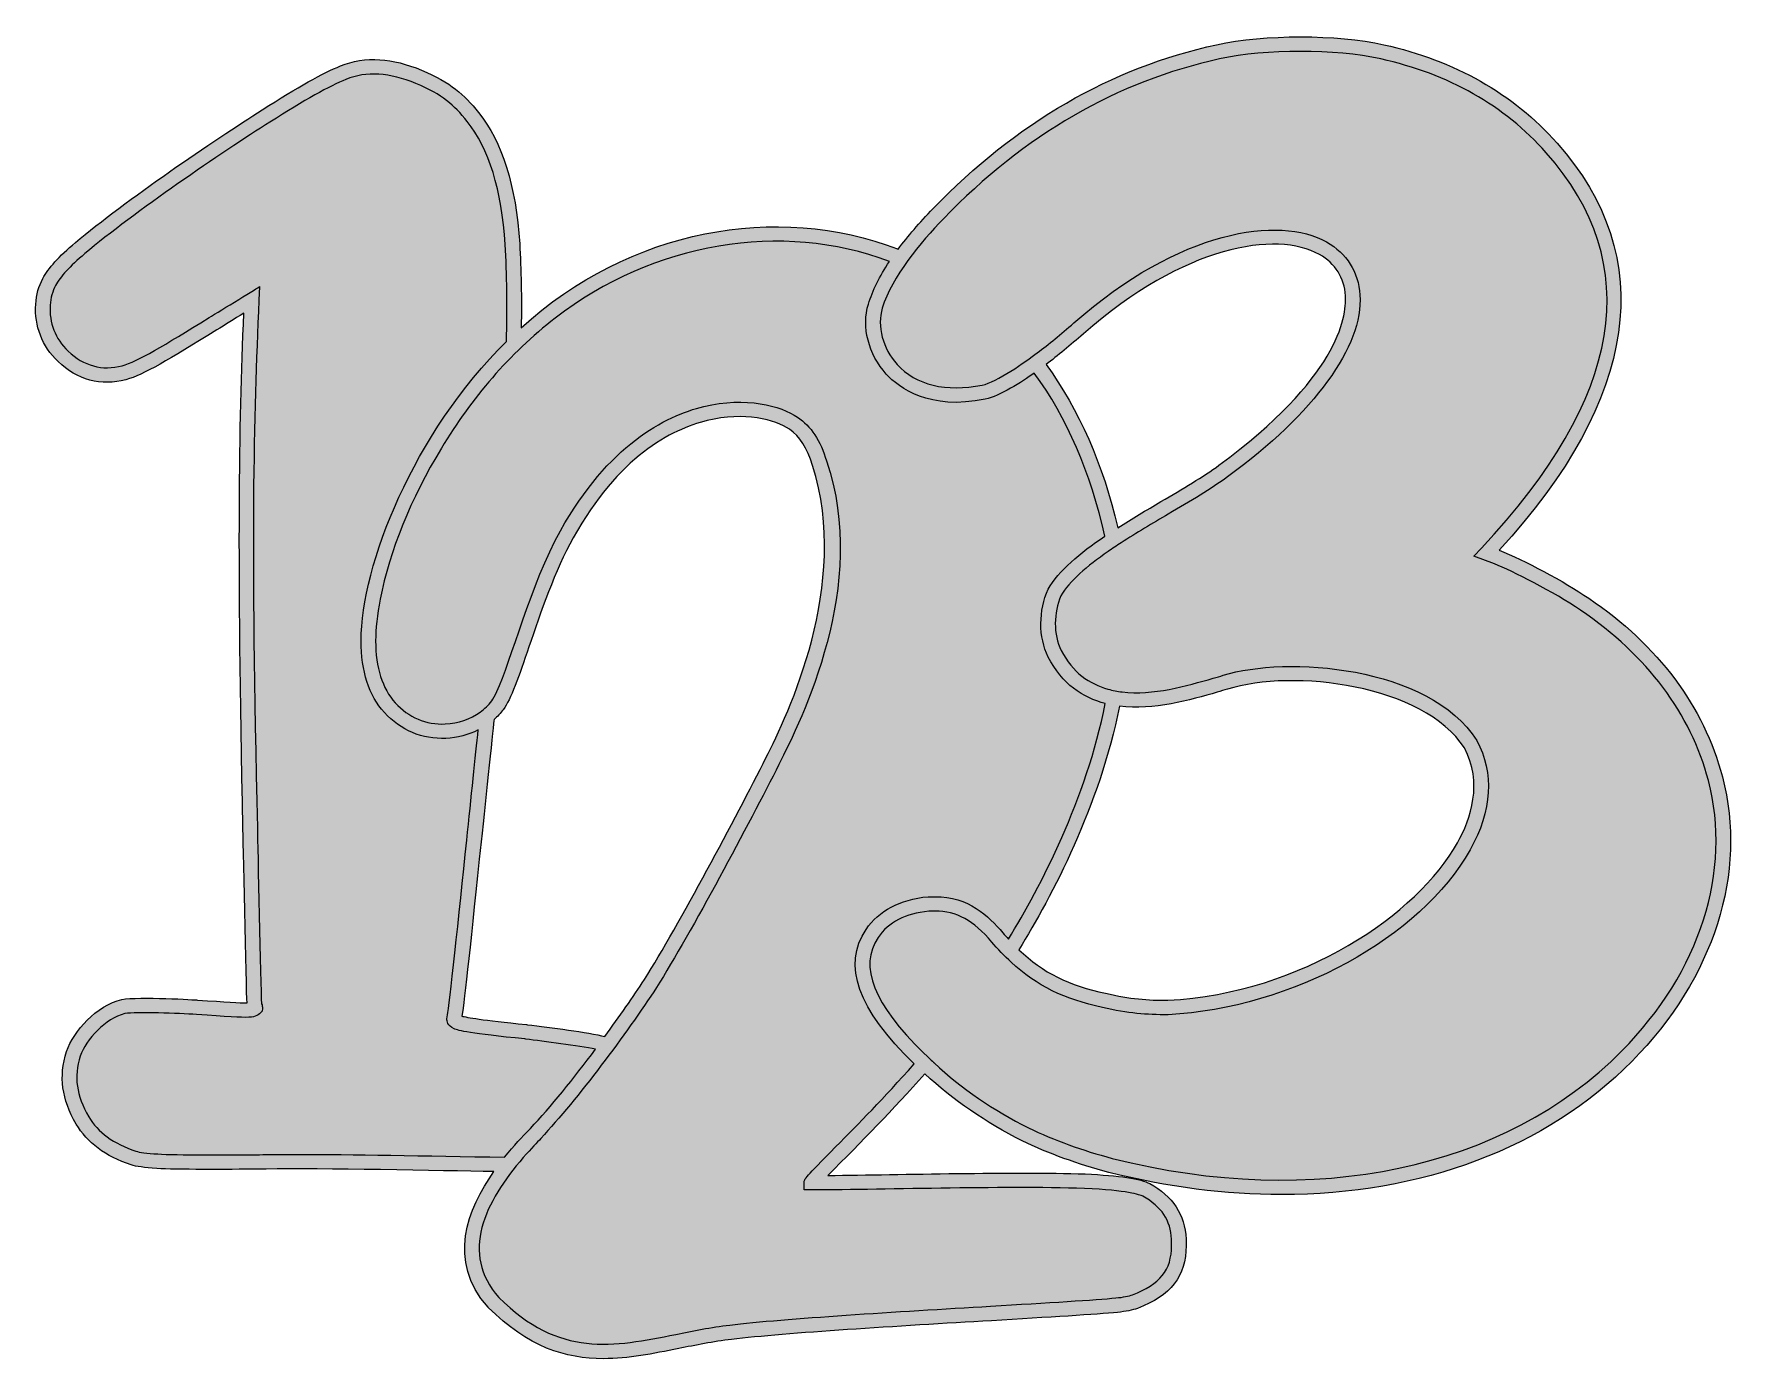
# Model space of a CAD drawing. Header units: inches. Extents: x 0.61 to 3.57, y -3.06 to -0.78.
import ezdxf

# ---------------------------------------------------------------- set-up
doc = ezdxf.new("R2010")
doc.units = ezdxf.units.IN
doc.header["$MEASUREMENT"] = 0
doc.layers.add('Design', color=7, linetype='Continuous', lineweight=0)

msp = doc.modelspace()

# ---------------------------------------------------------------- hatches: boundary and pattern name
at = {"layer": 'Design', "true_color": 0xf8e0c5, "transparency": 33554687}
h = msp.add_hatch(color=254, dxfattribs=at)
h.dxf.hatch_style = 2
edge = h.paths.add_edge_path()
edge.add_spline(control_points=[(2.4835, -1.9374), (2.5422, -1.9447), (2.6057, -1.9264), (2.6519, -1.9131), (2.6579, -1.9112), (2.6637, -1.9096), (2.6696, -1.9079), (2.7821, -1.8722), (3.0083, -1.8999), (3.0778, -2.0092), (3.1101, -2.0686), (3.0892, -2.131), (3.0658, -2.1728), (2.9975, -2.295), (2.7992, -2.4317), (2.5668, -2.4439), (2.5322, -2.4439), (2.5021, -2.4419), (2.4596, -2.4318), (2.3965, -2.4186), (2.3518, -2.3967), (2.3103, -2.3569), (2.3671, -2.2644), (2.4492, -2.1093), (2.4835, -1.9374)], knot_values=[0, 0, 0, 0, 1, 1, 1, 2, 2, 2, 3, 3, 3, 4, 4, 4, 5, 5, 5, 6, 6, 6, 7, 7, 7, 8, 8, 8, 8], degree=3, periodic=0)
edge = h.paths.add_edge_path()
edge.add_spline(control_points=[(2.3569, -1.3483), (2.3772, -1.3332), (2.3986, -1.3156), (2.4213, -1.2957), (2.5951, -1.1425), (2.754, -1.1175), (2.8281, -1.159), (2.8556, -1.1743), (2.871, -1.199), (2.8729, -1.2301), (2.8753, -1.2681), (2.8586, -1.3725), (2.655, -1.5221), (2.6282, -1.5417), (2.5926, -1.5626), (2.555, -1.5847), (2.5299, -1.5994), (2.5046, -1.6144), (2.4806, -1.6296), (2.4554, -1.5207), (2.4135, -1.4261), (2.3569, -1.3483)], knot_values=[0, 0, 0, 0, 1, 1, 1, 2, 2, 2, 3, 3, 3, 4, 4, 4, 5, 5, 5, 6, 6, 6, 7, 7, 7, 7], degree=3, periodic=0)
edge = h.paths.add_edge_path()
edge.add_spline(control_points=[(1.4057, -1.9601), (1.4117, -1.955), (1.4171, -1.9493), (1.4217, -1.9432), (1.4349, -1.9256), (1.4485, -1.8856), (1.4658, -1.835), (1.4858, -1.7763), (1.5108, -1.7031), (1.5421, -1.6472), (1.6199, -1.5075), (1.7107, -1.4601), (1.7732, -1.445), (1.8379, -1.4294), (1.89, -1.4433), (1.9149, -1.4599), (1.9328, -1.4719), (1.9454, -1.4929), (1.9547, -1.5222), (2.0202, -1.7279), (1.9117, -1.9521), (1.8743, -2.0263), (1.8231, -2.1279), (1.7243, -2.3136), (1.6649, -2.4082), (1.6454, -2.4379), (1.6219, -2.4718), (1.5968, -2.5064), (1.5678, -2.499), (1.5024, -2.4909), (1.4635, -2.486), (1.4635, -2.486), (1.4614, -2.4857), (1.4614, -2.4857), (1.3842, -2.4781), (1.359, -2.4735), (1.3503, -2.4711), (1.3549, -2.445), (1.3665, -2.3335), (1.3835, -2.171), (1.3915, -2.0936), (1.4051, -1.9656), (1.4057, -1.9601)], knot_values=[0, 0, 0, 0, 1, 1, 1, 2, 2, 2, 3, 3, 3, 4, 4, 4, 5, 5, 5, 6, 6, 6, 7, 7, 7, 8, 8, 8, 9, 9, 9, 10, 10, 10, 11, 11, 11, 12, 12, 12, 13, 13, 13, 14, 14, 14, 14], degree=3, periodic=0)
edge = h.paths.add_edge_path()
edge.add_spline(control_points=[(3.5225, -2.059), (3.49, -1.9369), (3.4125, -1.8333), (3.2922, -1.7511), (3.2499, -1.7223), (3.1797, -1.6852), (3.1379, -1.6685), (3.3781, -1.4065), (3.4125, -1.1642), (3.2375, -0.9669), (3.1618, -0.8817), (3.0614, -0.8246), (2.939, -0.7975), (2.8576, -0.7794), (2.7338, -0.7794), (2.6507, -0.7975), (2.4694, -0.8368), (2.3051, -0.9318), (2.1624, -1.0799), (2.1386, -1.1044), (2.1186, -1.1276), (2.1021, -1.1497), (2.1018, -1.1496), (2.1014, -1.1494), (2.1011, -1.1493), (1.8935, -1.0689), (1.6385, -1.1157), (1.4526, -1.285), (1.4535, -1.2336), (1.4525, -1.1853), (1.45, -1.1403), (1.4436, -1.0406), (1.4197, -0.9644), (1.379, -0.9142), (1.3533, -0.8824), (1.3321, -0.8635), (1.2808, -0.8411), (1.2554, -0.8307), (1.2314, -0.8249), (1.2092, -0.8233), (1.1849, -0.8218), (1.1619, -0.8254), (1.141, -0.834), (1.111, -0.8462), (1.0682, -0.8703), (1.0063, -0.9096), (0.9238, -0.9619), (0.77, -1.066), (0.6846, -1.1382), (0.6557, -1.1625), (0.6378, -1.1824), (0.6282, -1.2003), (0.6211, -1.2133), (0.6171, -1.2282), (0.616, -1.2446), (0.6135, -1.2824), (0.6268, -1.3165), (0.6546, -1.3433), (0.6874, -1.3753), (0.7289, -1.3862), (0.7714, -1.3746), (0.8028, -1.366), (0.8446, -1.3403), (0.9278, -1.2889), (0.9421, -1.2801), (0.9578, -1.2704), (0.9746, -1.2601), (0.966, -1.4594), (0.9633, -1.6685), (0.9729, -2.1469), (0.9729, -2.1469), (0.979, -2.4282), (0.9801, -2.4482), (0.9672, -2.4487), (0.9446, -2.4467), (0.8946, -2.4435), (0.8936, -2.4433), (0.7936, -2.4371), (0.7643, -2.4425), (0.7199, -2.4533), (0.6821, -2.4964), (0.6689, -2.5321), (0.6556, -2.5761), (0.6607, -2.6136), (0.6858, -2.6572), (0.7043, -2.689), (0.7361, -2.7128), (0.7807, -2.7276), (0.7889, -2.7304), (0.8025, -2.7322), (0.8249, -2.7337), (0.8568, -2.7358), (0.9463, -2.7353), (0.9996, -2.735), (0.9996, -2.735), (1.0131, -2.7349), (1.0131, -2.7349), (1.1072, -2.733), (1.3133, -2.7377), (1.4054, -2.739), (1.3604, -2.8031), (1.3237, -2.8926), (1.3954, -2.9728), (1.3954, -2.9728), (1.3958, -2.9732), (1.3958, -2.9732), (1.4643, -3.0418), (1.5292, -3.0615), (1.5942, -3.0615), (1.6371, -3.0615), (1.68, -3.0529), (1.7239, -3.044), (1.7532, -3.0382), (1.7835, -3.0321), (1.8149, -3.0283), (1.9087, -3.0169), (2.105, -3.0053), (2.2628, -2.996), (2.3608, -2.9901), (2.4456, -2.9851), (2.48, -2.9817), (2.4949, -2.9801), (2.5061, -2.9779), (2.5147, -2.9747), (2.5718, -2.9533), (2.5983, -2.919), (2.5983, -2.8668), (2.5983, -2.8668), (2.5983, -2.8553), (2.5983, -2.8553), (2.5964, -2.8133), (2.5751, -2.7812), (2.5356, -2.7597), (2.5201, -2.7514), (2.4838, -2.746), (2.4242, -2.7432), (2.2981, -2.7391), (2.111, -2.7444), (1.981, -2.7457), (2.0403, -2.6863), (2.0927, -2.6328), (2.1479, -2.5708), (2.1974, -2.6158), (2.2536, -2.6546), (2.3156, -2.6861), (2.3618, -2.7082), (2.4121, -2.7265), (2.4649, -2.7404), (2.5665, -2.7661), (2.6665, -2.7788), (2.7624, -2.7788), (3.0033, -2.7788), (3.2182, -2.6992), (3.3669, -2.5488), (3.5079, -2.4061), (3.5661, -2.2231), (3.5225, -2.059)], knot_values=[0, 0, 0, 0, 1, 1, 1, 2, 2, 2, 3, 3, 3, 4, 4, 4, 5, 5, 5, 6, 6, 6, 7, 7, 7, 8, 8, 8, 9, 9, 9, 10, 10, 10, 11, 11, 11, 12, 12, 12, 13, 13, 13, 14, 14, 14, 15, 15, 15, 16, 16, 16, 17, 17, 17, 18, 18, 18, 19, 19, 19, 20, 20, 20, 21, 21, 21, 22, 22, 22, 23, 23, 23, 24, 24, 24, 25, 25, 25, 26, 26, 26, 27, 27, 27, 28, 28, 28, 29, 29, 29, 30, 30, 30, 31, 31, 31, 32, 32, 32, 33, 33, 33, 34, 34, 34, 35, 35, 35, 36, 36, 36, 37, 37, 37, 38, 38, 38, 39, 39, 39, 40, 40, 40, 41, 41, 41, 42, 42, 42, 43, 43, 43, 44, 44, 44, 45, 45, 45, 46, 46, 46, 47, 47, 47, 48, 48, 48, 49, 49, 49, 50, 50, 50, 51, 51, 51, 52, 52, 52, 52], degree=3, periodic=0)
at = {"layer": 'Design', "true_color": 0x333333, "transparency": 33554687}
h = msp.add_hatch(color=250, dxfattribs=at)
h.dxf.hatch_style = 2
edge = h.paths.add_edge_path()
edge.add_spline(control_points=[(3.3492, -2.5312), (3.1476, -2.7351), (2.8194, -2.8043), (2.4711, -2.7163), (2.4199, -2.7028), (2.3712, -2.685), (2.3267, -2.6636), (2.2668, -2.6333), (2.2113, -2.5968), (2.1644, -2.5519), (2.1626, -2.5502), (2.1639, -2.5517), (2.1463, -2.5349), (2.0597, -2.4508), (2.034, -2.3856), (2.0676, -2.3357), (2.0854, -2.3094), (2.1144, -2.2946), (2.1549, -2.2904), (2.1549, -2.2904), (2.1658, -2.2904), (2.1658, -2.2904), (2.2029, -2.2904), (2.2321, -2.3062), (2.2635, -2.3436), (2.2731, -2.3548), (2.2859, -2.3684), (2.2968, -2.3783), (2.3407, -2.4192), (2.3892, -2.4425), (2.4542, -2.4562), (2.4986, -2.4667), (2.5301, -2.4689), (2.5671, -2.4689), (2.5671, -2.4689), (2.5675, -2.4689), (2.5675, -2.4689), (2.7799, -2.4578), (3.0035, -2.3357), (3.0876, -2.1849), (3.1256, -2.1171), (3.1297, -2.0522), (3.0993, -1.9965), (3.0169, -1.8667), (2.7694, -1.85), (2.6624, -1.884), (2.6569, -1.8856), (2.6511, -1.8872), (2.645, -1.889), (2.5994, -1.9022), (2.541, -1.919), (2.4882, -1.9126), (2.4799, -1.9117), (2.4717, -1.9101), (2.4636, -1.9078), (2.4318, -1.8987), (2.4025, -1.8794), (2.3832, -1.8413), (2.3692, -1.8135), (2.37, -1.7758), (2.3826, -1.7471), (2.3972, -1.7215), (2.4276, -1.6958), (2.4638, -1.6708), (2.4711, -1.6656), (2.4786, -1.6606), (2.4864, -1.6557), (2.5126, -1.6386), (2.5408, -1.6221), (2.5676, -1.6062), (2.6058, -1.5837), (2.6419, -1.5626), (2.6697, -1.5422), (2.8201, -1.4317), (2.9033, -1.3174), (2.8979, -1.2286), (2.8954, -1.1892), (2.875, -1.1567), (2.8403, -1.1372), (2.7588, -1.0915), (2.5878, -1.1157), (2.4047, -1.2769), (2.3826, -1.2964), (2.3618, -1.3135), (2.3419, -1.3283), (2.322, -1.3435), (2.2715, -1.3791), (2.2471, -1.3839), (2.1847, -1.3964), (2.1325, -1.3838), (2.1003, -1.3482), (2.0757, -1.321), (2.0654, -1.2821), (2.0747, -1.2515), (2.0915, -1.1969), (2.1405, -1.1383), (2.1803, -1.0972), (2.3197, -0.9528), (2.4797, -0.8603), (2.6561, -0.8219), (2.736, -0.8046), (2.8553, -0.8046), (2.9336, -0.8219), (3.0508, -0.8479), (3.1467, -0.9022), (3.2188, -0.9835), (3.3893, -1.1757), (3.3518, -1.405), (3.1071, -1.665), (3.1071, -1.665), (3.0943, -1.6786), (3.0943, -1.6786), (3.0943, -1.6786), (3.1296, -1.6921), (3.1296, -1.6921), (3.1606, -1.7042), (3.2319, -1.7403), (3.2781, -1.7718), (3.3933, -1.8506), (3.4675, -1.9493), (3.4983, -2.0654), (3.5396, -2.2208), (3.4838, -2.3949), (3.3492, -2.5312)], knot_values=[0, 0, 0, 0, 1, 1, 1, 2, 2, 2, 3, 3, 3, 4, 4, 4, 5, 5, 5, 6, 6, 6, 7, 7, 7, 8, 8, 8, 9, 9, 9, 10, 10, 10, 11, 11, 11, 12, 12, 12, 13, 13, 13, 14, 14, 14, 15, 15, 15, 16, 16, 16, 17, 17, 17, 18, 18, 18, 19, 19, 19, 20, 20, 20, 21, 21, 21, 22, 22, 22, 23, 23, 23, 24, 24, 24, 25, 25, 25, 26, 26, 26, 27, 27, 27, 28, 28, 28, 29, 29, 29, 30, 30, 30, 31, 31, 31, 32, 32, 32, 33, 33, 33, 34, 34, 34, 35, 35, 35, 36, 36, 36, 37, 37, 37, 38, 38, 38, 39, 39, 39, 40, 40, 40, 41, 41, 41, 41], degree=3, periodic=0)
edge = h.paths.add_edge_path()
edge.add_spline(control_points=[(2.4835, -1.9374), (2.5422, -1.9447), (2.6057, -1.9264), (2.6519, -1.9131), (2.6579, -1.9112), (2.6637, -1.9096), (2.6696, -1.9079), (2.7821, -1.8722), (3.0083, -1.8999), (3.0778, -2.0092), (3.1101, -2.0686), (3.0892, -2.131), (3.0658, -2.1728), (2.9975, -2.295), (2.7992, -2.4317), (2.5668, -2.4439), (2.5322, -2.4439), (2.5021, -2.4419), (2.4596, -2.4318), (2.3965, -2.4186), (2.3518, -2.3967), (2.3103, -2.3569), (2.3671, -2.2644), (2.4492, -2.1093), (2.4835, -1.9374)], knot_values=[0, 0, 0, 0, 1, 1, 1, 2, 2, 2, 3, 3, 3, 4, 4, 4, 5, 5, 5, 6, 6, 6, 7, 7, 7, 8, 8, 8, 8], degree=3, periodic=0)
edge = h.paths.add_edge_path()
edge.add_spline(control_points=[(2.3569, -1.3483), (2.3772, -1.3332), (2.3986, -1.3156), (2.4213, -1.2957), (2.5951, -1.1425), (2.754, -1.1175), (2.8281, -1.159), (2.8556, -1.1743), (2.871, -1.199), (2.8729, -1.2301), (2.8753, -1.2681), (2.8586, -1.3725), (2.655, -1.5221), (2.6282, -1.5417), (2.5926, -1.5626), (2.555, -1.5847), (2.5299, -1.5994), (2.5046, -1.6144), (2.4806, -1.6296), (2.4554, -1.5207), (2.4135, -1.4261), (2.3569, -1.3483)], knot_values=[0, 0, 0, 0, 1, 1, 1, 2, 2, 2, 3, 3, 3, 4, 4, 4, 5, 5, 5, 6, 6, 6, 7, 7, 7, 7], degree=3, periodic=0)
edge = h.paths.add_edge_path()
edge.add_spline(control_points=[(1.9944, -2.6965), (1.9412, -2.7504), (1.9403, -2.7511), (1.9403, -2.7583), (1.9403, -2.7583), (1.9403, -2.7708), (1.9403, -2.7708), (2.068, -2.7708), (2.2794, -2.7636), (2.4232, -2.7681), (2.4976, -2.7717), (2.5182, -2.7789), (2.5236, -2.7817), (2.556, -2.7993), (2.5718, -2.8231), (2.5733, -2.8558), (2.5733, -2.8558), (2.5733, -2.8668), (2.5733, -2.8668), (2.5733, -2.9083), (2.5532, -2.9336), (2.506, -2.9512), (2.4996, -2.9537), (2.49, -2.9556), (2.4775, -2.9568), (2.4436, -2.9601), (2.359, -2.9651), (2.2612, -2.971), (2.1032, -2.9804), (1.9065, -2.9921), (1.8118, -3.0035), (1.7796, -3.0074), (1.7487, -3.0135), (1.719, -3.0196), (1.6111, -3.0412), (1.5179, -3.06), (1.4139, -2.9558), (1.3467, -2.8804), (1.3898, -2.791), (1.4561, -2.7149), (1.4707, -2.6984), (1.4796, -2.6893), (1.4865, -2.6818), (1.5503, -2.6132), (1.6337, -2.5016), (1.6858, -2.4217), (1.7458, -2.3262), (1.8451, -2.1396), (1.8967, -2.0375), (1.9351, -1.961), (2.0524, -1.7281), (1.9785, -1.5147), (1.9685, -1.4799), (1.9518, -1.4544), (1.9287, -1.4392), (1.8996, -1.4197), (1.8399, -1.4032), (1.7674, -1.4207), (1.7, -1.4371), (1.6024, -1.4875), (1.5201, -1.635), (1.4691, -1.7268), (1.4351, -1.8596), (1.4106, -1.9121), (1.4075, -1.919), (1.4044, -1.9244), (1.4017, -1.9282), (1.3963, -1.9354), (1.3896, -1.9418), (1.3819, -1.9474), (1.3653, -1.9593), (1.3439, -1.9667), (1.3218, -1.9678), (1.2887, -1.9692), (1.2581, -1.9564), (1.2356, -1.9314), (1.2131, -1.9065), (1.2017, -1.8706), (1.2017, -1.8244), (1.2017, -1.8036), (1.2043, -1.7801), (1.2096, -1.7528), (1.2261, -1.6687), (1.2617, -1.5811), (1.3151, -1.4924), (1.367, -1.4066), (1.4318, -1.3297), (1.5112, -1.2685), (1.6807, -1.1379), (1.9008, -1.1008), (2.0872, -1.1708), (2.07, -1.1968), (2.0581, -1.221), (2.0508, -1.2442), (2.0387, -1.2835), (2.051, -1.331), (2.0817, -1.365), (2.104, -1.3894), (2.1557, -1.4278), (2.2521, -1.4083), (2.2774, -1.4034), (2.3155, -1.378), (2.3367, -1.3631), (2.3928, -1.4403), (2.434, -1.535), (2.4582, -1.6443), (2.4151, -1.6732), (2.3789, -1.7035), (2.3604, -1.7358), (2.3443, -1.7719), (2.3435, -1.8181), (2.3608, -1.8525), (2.3845, -1.8995), (2.4207, -1.9225), (2.459, -1.9326), (2.4261, -2.0978), (2.3479, -2.2475), (2.2922, -2.3386), (2.289, -2.335), (2.2858, -2.3314), (2.2825, -2.3275), (2.2582, -2.2986), (2.2231, -2.2654), (2.1658, -2.2654), (2.1658, -2.2654), (2.1536, -2.2654), (2.1536, -2.2654), (2.1047, -2.2704), (2.0689, -2.2893), (2.0469, -2.3217), (2.0053, -2.3833), (2.0324, -2.4593), (2.1297, -2.5536), (2.0758, -2.6143), (2.0351, -2.6554), (1.9944, -2.6965)], knot_values=[0, 0, 0, 0, 1, 1, 1, 2, 2, 2, 3, 3, 3, 4, 4, 4, 5, 5, 5, 6, 6, 6, 7, 7, 7, 8, 8, 8, 9, 9, 9, 10, 10, 10, 11, 11, 11, 12, 12, 12, 13, 13, 13, 14, 14, 14, 15, 15, 15, 16, 16, 16, 17, 17, 17, 18, 18, 18, 19, 19, 19, 20, 20, 20, 21, 21, 21, 22, 22, 22, 23, 23, 23, 24, 24, 24, 25, 25, 25, 26, 26, 26, 27, 27, 27, 28, 28, 28, 29, 29, 29, 30, 30, 30, 31, 31, 31, 32, 32, 32, 33, 33, 33, 34, 34, 34, 35, 35, 35, 36, 36, 36, 37, 37, 37, 38, 38, 38, 39, 39, 39, 40, 40, 40, 41, 41, 41, 42, 42, 42, 43, 43, 43, 44, 44, 44, 45, 45, 45, 45], degree=3, periodic=0)
edge = h.paths.add_edge_path()
edge.add_spline(control_points=[(1.4057, -1.9601), (1.4117, -1.955), (1.4171, -1.9493), (1.4217, -1.9432), (1.4349, -1.9256), (1.4485, -1.8856), (1.4658, -1.835), (1.4858, -1.7763), (1.5108, -1.7031), (1.5421, -1.6472), (1.6199, -1.5075), (1.7107, -1.4601), (1.7732, -1.445), (1.8379, -1.4294), (1.89, -1.4433), (1.9149, -1.4599), (1.9328, -1.4719), (1.9454, -1.4929), (1.9547, -1.5222), (2.0202, -1.7279), (1.9117, -1.9521), (1.8743, -2.0263), (1.8231, -2.1279), (1.7243, -2.3136), (1.6649, -2.4082), (1.6454, -2.4379), (1.6219, -2.4718), (1.5968, -2.5064), (1.5678, -2.499), (1.5024, -2.4909), (1.4635, -2.486), (1.4635, -2.486), (1.4614, -2.4857), (1.4614, -2.4857), (1.3842, -2.4781), (1.359, -2.4735), (1.3503, -2.4711), (1.3549, -2.445), (1.3665, -2.3335), (1.3835, -2.171), (1.3915, -2.0936), (1.4051, -1.9656), (1.4057, -1.9601)], knot_values=[0, 0, 0, 0, 1, 1, 1, 2, 2, 2, 3, 3, 3, 4, 4, 4, 5, 5, 5, 6, 6, 6, 7, 7, 7, 8, 8, 8, 9, 9, 9, 10, 10, 10, 11, 11, 11, 12, 12, 12, 13, 13, 13, 14, 14, 14, 14], degree=3, periodic=0)
edge = h.paths.add_edge_path()
edge.add_spline(control_points=[(1.0676, -2.7094), (1.0468, -2.7094), (0.9994, -2.71), (0.9994, -2.71), (0.9499, -2.7103), (0.8575, -2.7108), (0.8264, -2.7087), (0.8071, -2.7075), (0.7944, -2.706), (0.7887, -2.704), (0.75, -2.691), (0.7228, -2.6711), (0.7075, -2.6447), (0.6858, -2.6071), (0.6815, -2.5765), (0.6925, -2.54), (0.7032, -2.5114), (0.736, -2.4751), (0.7696, -2.4669), (0.7892, -2.4633), (0.8626, -2.4665), (0.8931, -2.4685), (0.997, -2.4754), (0.9913, -2.4761), (1.0064, -2.4629), (1.0064, -2.4629), (1.0067, -2.4578), (1.0067, -2.4578), (1.0068, -2.4551), (1.0064, -2.4525), (1.0051, -2.45), (1.003, -2.4181), (0.9986, -2.1761), (0.9979, -2.1465), (0.9861, -1.6499), (0.9912, -1.444), (1.0007, -1.2378), (1.0007, -1.2378), (1.0018, -1.2143), (1.0018, -1.2143), (1.0018, -1.2143), (0.9346, -1.2554), (0.9147, -1.2676), (0.836, -1.3161), (0.7928, -1.3428), (0.7647, -1.3506), (0.7311, -1.3597), (0.6981, -1.3508), (0.6719, -1.3254), (0.6493, -1.3035), (0.6389, -1.2769), (0.641, -1.2462), (0.6418, -1.2335), (0.6449, -1.2221), (0.6503, -1.2121), (0.6583, -1.1969), (0.6743, -1.1796), (0.7007, -1.1574), (0.7851, -1.086), (0.9376, -0.9826), (1.0196, -0.9307), (1.0794, -0.8928), (1.1224, -0.8686), (1.1506, -0.8571), (1.1679, -0.85), (1.1871, -0.8469), (1.2075, -0.8483), (1.2271, -0.8496), (1.2486, -0.8549), (1.2711, -0.864), (1.3179, -0.8844), (1.3356, -0.9001), (1.3596, -0.9299), (1.3969, -0.9761), (1.419, -1.0475), (1.4251, -1.1418), (1.4281, -1.1932), (1.4287, -1.2492), (1.4271, -1.309), (1.267, -1.4664), (1.1767, -1.695), (1.1767, -1.8244), (1.1767, -1.8769), (1.1901, -1.9186), (1.2169, -1.9482), (1.2446, -1.9787), (1.2822, -1.9946), (1.3229, -1.9926), (1.3425, -1.9917), (1.3617, -1.9867), (1.3786, -1.9781), (1.3737, -2.0224), (1.3664, -2.0936), (1.3586, -2.1683), (1.3453, -2.2967), (1.3286, -2.4562), (1.3253, -2.4692), (1.3253, -2.4692), (1.3246, -2.4757), (1.3246, -2.4757), (1.3243, -2.4799), (1.3256, -2.4879), (1.3369, -2.4931), (1.3442, -2.4962), (1.3644, -2.5011), (1.4589, -2.5106), (1.4589, -2.5106), (1.4607, -2.5108), (1.4607, -2.5108), (1.491, -2.5146), (1.5513, -2.5223), (1.5806, -2.5283), (1.5431, -2.5785), (1.5032, -2.6279), (1.4685, -2.6646), (1.4685, -2.6646), (1.4657, -2.6675), (1.4657, -2.6675), (1.4553, -2.6783), (1.44, -2.6944), (1.424, -2.7143), (1.286, -2.712), (1.1585, -2.7094), (1.0676, -2.7094)], knot_values=[0, 0, 0, 0, 1, 1, 1, 2, 2, 2, 3, 3, 3, 4, 4, 4, 5, 5, 5, 6, 6, 6, 7, 7, 7, 8, 8, 8, 9, 9, 9, 10, 10, 10, 11, 11, 11, 12, 12, 12, 13, 13, 13, 14, 14, 14, 15, 15, 15, 16, 16, 16, 17, 17, 17, 18, 18, 18, 19, 19, 19, 20, 20, 20, 21, 21, 21, 22, 22, 22, 23, 23, 23, 24, 24, 24, 25, 25, 25, 26, 26, 26, 27, 27, 27, 28, 28, 28, 29, 29, 29, 30, 30, 30, 31, 31, 31, 32, 32, 32, 33, 33, 33, 34, 34, 34, 35, 35, 35, 36, 36, 36, 37, 37, 37, 38, 38, 38, 39, 39, 39, 40, 40, 40, 41, 41, 41, 41], degree=3, periodic=0)
edge = h.paths.add_edge_path()
edge.add_spline(control_points=[(3.5225, -2.059), (3.49, -1.9369), (3.4125, -1.8333), (3.2922, -1.7511), (3.2499, -1.7223), (3.1797, -1.6852), (3.1379, -1.6685), (3.3781, -1.4065), (3.4125, -1.1642), (3.2375, -0.9669), (3.1618, -0.8817), (3.0614, -0.8246), (2.939, -0.7975), (2.8576, -0.7794), (2.7338, -0.7794), (2.6507, -0.7975), (2.4694, -0.8368), (2.3051, -0.9318), (2.1624, -1.0799), (2.1386, -1.1044), (2.1186, -1.1276), (2.1021, -1.1497), (2.1018, -1.1496), (2.1014, -1.1494), (2.1011, -1.1493), (1.8935, -1.0689), (1.6385, -1.1157), (1.4526, -1.285), (1.4535, -1.2336), (1.4525, -1.1853), (1.45, -1.1403), (1.4436, -1.0406), (1.4197, -0.9644), (1.379, -0.9142), (1.3533, -0.8824), (1.3321, -0.8635), (1.2808, -0.8411), (1.2554, -0.8307), (1.2314, -0.8249), (1.2092, -0.8233), (1.1849, -0.8218), (1.1619, -0.8254), (1.141, -0.834), (1.111, -0.8462), (1.0682, -0.8703), (1.0063, -0.9096), (0.9238, -0.9619), (0.77, -1.066), (0.6846, -1.1382), (0.6557, -1.1625), (0.6378, -1.1824), (0.6282, -1.2003), (0.6211, -1.2133), (0.6171, -1.2282), (0.616, -1.2446), (0.6135, -1.2824), (0.6268, -1.3165), (0.6546, -1.3433), (0.6874, -1.3753), (0.7289, -1.3862), (0.7714, -1.3746), (0.8028, -1.366), (0.8446, -1.3403), (0.9278, -1.2889), (0.9421, -1.2801), (0.9578, -1.2704), (0.9746, -1.2601), (0.966, -1.4594), (0.9633, -1.6685), (0.9729, -2.1469), (0.9729, -2.1469), (0.979, -2.4282), (0.9801, -2.4482), (0.9672, -2.4487), (0.9446, -2.4467), (0.8946, -2.4435), (0.8936, -2.4433), (0.7936, -2.4371), (0.7643, -2.4425), (0.7199, -2.4533), (0.6821, -2.4964), (0.6689, -2.5321), (0.6556, -2.5761), (0.6607, -2.6136), (0.6858, -2.6572), (0.7043, -2.689), (0.7361, -2.7128), (0.7807, -2.7276), (0.7889, -2.7304), (0.8025, -2.7322), (0.8249, -2.7337), (0.8568, -2.7358), (0.9463, -2.7353), (0.9996, -2.735), (0.9996, -2.735), (1.0131, -2.7349), (1.0131, -2.7349), (1.1072, -2.733), (1.3133, -2.7377), (1.4054, -2.739), (1.3604, -2.8031), (1.3237, -2.8926), (1.3954, -2.9728), (1.3954, -2.9728), (1.3958, -2.9732), (1.3958, -2.9732), (1.4643, -3.0418), (1.5292, -3.0615), (1.5942, -3.0615), (1.6371, -3.0615), (1.68, -3.0529), (1.7239, -3.044), (1.7532, -3.0382), (1.7835, -3.0321), (1.8149, -3.0283), (1.9087, -3.0169), (2.105, -3.0053), (2.2628, -2.996), (2.3608, -2.9901), (2.4456, -2.9851), (2.48, -2.9817), (2.4949, -2.9801), (2.5061, -2.9779), (2.5147, -2.9747), (2.5718, -2.9533), (2.5983, -2.919), (2.5983, -2.8668), (2.5983, -2.8668), (2.5983, -2.8553), (2.5983, -2.8553), (2.5964, -2.8133), (2.5751, -2.7812), (2.5356, -2.7597), (2.5201, -2.7514), (2.4838, -2.746), (2.4242, -2.7432), (2.2981, -2.7391), (2.111, -2.7444), (1.981, -2.7457), (2.0403, -2.6863), (2.0927, -2.6328), (2.1479, -2.5708), (2.1974, -2.6158), (2.2536, -2.6546), (2.3156, -2.6861), (2.3618, -2.7082), (2.4121, -2.7265), (2.4649, -2.7404), (2.5665, -2.7661), (2.6665, -2.7788), (2.7624, -2.7788), (3.0033, -2.7788), (3.2182, -2.6992), (3.3669, -2.5488), (3.5079, -2.4061), (3.5661, -2.2231), (3.5225, -2.059)], knot_values=[0, 0, 0, 0, 1, 1, 1, 2, 2, 2, 3, 3, 3, 4, 4, 4, 5, 5, 5, 6, 6, 6, 7, 7, 7, 8, 8, 8, 9, 9, 9, 10, 10, 10, 11, 11, 11, 12, 12, 12, 13, 13, 13, 14, 14, 14, 15, 15, 15, 16, 16, 16, 17, 17, 17, 18, 18, 18, 19, 19, 19, 20, 20, 20, 21, 21, 21, 22, 22, 22, 23, 23, 23, 24, 24, 24, 25, 25, 25, 26, 26, 26, 27, 27, 27, 28, 28, 28, 29, 29, 29, 30, 30, 30, 31, 31, 31, 32, 32, 32, 33, 33, 33, 34, 34, 34, 35, 35, 35, 36, 36, 36, 37, 37, 37, 38, 38, 38, 39, 39, 39, 40, 40, 40, 41, 41, 41, 42, 42, 42, 43, 43, 43, 44, 44, 44, 45, 45, 45, 46, 46, 46, 47, 47, 47, 48, 48, 48, 49, 49, 49, 50, 50, 50, 51, 51, 51, 52, 52, 52, 52], degree=3, periodic=0)

# ---------------------------------------------------------------- linework, layer by layer
at = {"layer": 'Design'}
for points, knots in [([(3.5225, -2.059), (3.49, -1.9369), (3.4125, -1.8333), (3.2922, -1.7511), (3.2499, -1.7223), (3.1797, -1.6852), (3.1379, -1.6685), (3.3781, -1.4065), (3.4125, -1.1642), (3.2375, -0.9669), (3.1618, -0.8817), (3.0614, -0.8246), (2.939, -0.7975), (2.8576, -0.7794), (2.7338, -0.7794), (2.6507, -0.7975), (2.4694, -0.8368), (2.3051, -0.9318), (2.1624, -1.0799), (2.1386, -1.1044), (2.1186, -1.1276), (2.1021, -1.1497), (2.1018, -1.1496), (2.1014, -1.1494), (2.1011, -1.1493), (1.8935, -1.0689), (1.6385, -1.1157), (1.4526, -1.285), (1.4535, -1.2336), (1.4525, -1.1853), (1.45, -1.1403), (1.4436, -1.0406), (1.4197, -0.9644), (1.379, -0.9142), (1.3533, -0.8824), (1.3321, -0.8635), (1.2808, -0.8411), (1.2554, -0.8307), (1.2314, -0.8249), (1.2092, -0.8233), (1.1849, -0.8218), (1.1619, -0.8254), (1.141, -0.834), (1.111, -0.8462), (1.0682, -0.8703), (1.0063, -0.9096), (0.9238, -0.9619), (0.77, -1.066), (0.6846, -1.1382), (0.6557, -1.1625), (0.6378, -1.1824), (0.6282, -1.2003), (0.6211, -1.2133), (0.6171, -1.2282), (0.616, -1.2446), (0.6135, -1.2824), (0.6268, -1.3165), (0.6546, -1.3433), (0.6874, -1.3753), (0.7289, -1.3862), (0.7714, -1.3746), (0.8028, -1.366), (0.8446, -1.3403), (0.9278, -1.2889), (0.9421, -1.2801), (0.9578, -1.2704), (0.9746, -1.2601), (0.966, -1.4594), (0.9633, -1.6685), (0.9729, -2.1469), (0.9729, -2.1469), (0.979, -2.4282), (0.9801, -2.4482), (0.9672, -2.4487), (0.9446, -2.4467), (0.8946, -2.4435), (0.8936, -2.4433), (0.7936, -2.4371), (0.7643, -2.4425), (0.7199, -2.4533), (0.6821, -2.4964), (0.6689, -2.5321), (0.6556, -2.5761), (0.6607, -2.6136), (0.6858, -2.6572), (0.7043, -2.689), (0.7361, -2.7128), (0.7807, -2.7276), (0.7889, -2.7304), (0.8025, -2.7322), (0.8249, -2.7337), (0.8568, -2.7358), (0.9463, -2.7353), (0.9996, -2.735), (0.9996, -2.735), (1.0131, -2.7349), (1.0131, -2.7349), (1.1072, -2.733), (1.3133, -2.7377), (1.4054, -2.739), (1.3604, -2.8031), (1.3237, -2.8926), (1.3954, -2.9728), (1.3954, -2.9728), (1.3958, -2.9732), (1.3958, -2.9732), (1.4643, -3.0418), (1.5292, -3.0615), (1.5942, -3.0615), (1.6371, -3.0615), (1.68, -3.0529), (1.7239, -3.044), (1.7532, -3.0382), (1.7835, -3.0321), (1.8149, -3.0283), (1.9087, -3.0169), (2.105, -3.0053), (2.2628, -2.996), (2.3608, -2.9901), (2.4456, -2.9851), (2.48, -2.9817), (2.4949, -2.9801), (2.5061, -2.9779), (2.5147, -2.9747), (2.5718, -2.9533), (2.5983, -2.919), (2.5983, -2.8668), (2.5983, -2.8668), (2.5983, -2.8553), (2.5983, -2.8553), (2.5964, -2.8133), (2.5751, -2.7812), (2.5356, -2.7597), (2.5201, -2.7514), (2.4838, -2.746), (2.4242, -2.7432), (2.2981, -2.7391), (2.111, -2.7444), (1.981, -2.7457), (2.0403, -2.6863), (2.0927, -2.6328), (2.1479, -2.5708), (2.1974, -2.6158), (2.2536, -2.6546), (2.3156, -2.6861), (2.3618, -2.7082), (2.4121, -2.7265), (2.4649, -2.7404), (2.5665, -2.7661), (2.6665, -2.7788), (2.7624, -2.7788), (3.0033, -2.7788), (3.2182, -2.6992), (3.3669, -2.5488), (3.5079, -2.4061), (3.5661, -2.2231), (3.5225, -2.059)], [0, 0, 0, 0, 1, 1, 1, 2, 2, 2, 3, 3, 3, 4, 4, 4, 5, 5, 5, 6, 6, 6, 7, 7, 7, 8, 8, 8, 9, 9, 9, 10, 10, 10, 11, 11, 11, 12, 12, 12, 13, 13, 13, 14, 14, 14, 15, 15, 15, 16, 16, 16, 17, 17, 17, 18, 18, 18, 19, 19, 19, 20, 20, 20, 21, 21, 21, 22, 22, 22, 23, 23, 23, 24, 24, 24, 25, 25, 25, 26, 26, 26, 27, 27, 27, 28, 28, 28, 29, 29, 29, 30, 30, 30, 31, 31, 31, 32, 32, 32, 33, 33, 33, 34, 34, 34, 35, 35, 35, 36, 36, 36, 37, 37, 37, 38, 38, 38, 39, 39, 39, 40, 40, 40, 41, 41, 41, 42, 42, 42, 43, 43, 43, 44, 44, 44, 45, 45, 45, 46, 46, 46, 47, 47, 47, 48, 48, 48, 49, 49, 49, 50, 50, 50, 51, 51, 51, 52, 52, 52, 52]), ([(3.5225, -2.059), (3.49, -1.9369), (3.4125, -1.8333), (3.2922, -1.7511), (3.2499, -1.7223), (3.1797, -1.6852), (3.1379, -1.6685), (3.3781, -1.4065), (3.4125, -1.1642), (3.2375, -0.9669), (3.1618, -0.8817), (3.0614, -0.8246), (2.939, -0.7975), (2.8576, -0.7794), (2.7338, -0.7794), (2.6507, -0.7975), (2.4694, -0.8368), (2.3051, -0.9318), (2.1624, -1.0799), (2.1386, -1.1044), (2.1186, -1.1276), (2.1021, -1.1497), (2.1018, -1.1496), (2.1014, -1.1494), (2.1011, -1.1493), (1.8935, -1.0689), (1.6385, -1.1157), (1.4526, -1.285), (1.4535, -1.2336), (1.4525, -1.1853), (1.45, -1.1403), (1.4436, -1.0406), (1.4197, -0.9644), (1.379, -0.9142), (1.3533, -0.8824), (1.3321, -0.8635), (1.2808, -0.8411), (1.2554, -0.8307), (1.2314, -0.8249), (1.2092, -0.8233), (1.1849, -0.8218), (1.1619, -0.8254), (1.141, -0.834), (1.111, -0.8462), (1.0682, -0.8703), (1.0063, -0.9096), (0.9238, -0.9619), (0.77, -1.066), (0.6846, -1.1382), (0.6557, -1.1625), (0.6378, -1.1824), (0.6282, -1.2003), (0.6211, -1.2133), (0.6171, -1.2282), (0.616, -1.2446), (0.6135, -1.2824), (0.6268, -1.3165), (0.6546, -1.3433), (0.6874, -1.3753), (0.7289, -1.3862), (0.7714, -1.3746), (0.8028, -1.366), (0.8446, -1.3403), (0.9278, -1.2889), (0.9421, -1.2801), (0.9578, -1.2704), (0.9746, -1.2601), (0.966, -1.4594), (0.9633, -1.6685), (0.9729, -2.1469), (0.9729, -2.1469), (0.979, -2.4282), (0.9801, -2.4482), (0.9672, -2.4487), (0.9446, -2.4467), (0.8946, -2.4435), (0.8936, -2.4433), (0.7936, -2.4371), (0.7643, -2.4425), (0.7199, -2.4533), (0.6821, -2.4964), (0.6689, -2.5321), (0.6556, -2.5761), (0.6607, -2.6136), (0.6858, -2.6572), (0.7043, -2.689), (0.7361, -2.7128), (0.7807, -2.7276), (0.7889, -2.7304), (0.8025, -2.7322), (0.8249, -2.7337), (0.8568, -2.7358), (0.9463, -2.7353), (0.9996, -2.735), (0.9996, -2.735), (1.0131, -2.7349), (1.0131, -2.7349), (1.1072, -2.733), (1.3133, -2.7377), (1.4054, -2.739), (1.3604, -2.8031), (1.3237, -2.8926), (1.3954, -2.9728), (1.3954, -2.9728), (1.3958, -2.9732), (1.3958, -2.9732), (1.4643, -3.0418), (1.5292, -3.0615), (1.5942, -3.0615), (1.6371, -3.0615), (1.68, -3.0529), (1.7239, -3.044), (1.7532, -3.0382), (1.7835, -3.0321), (1.8149, -3.0283), (1.9087, -3.0169), (2.105, -3.0053), (2.2628, -2.996), (2.3608, -2.9901), (2.4456, -2.9851), (2.48, -2.9817), (2.4949, -2.9801), (2.5061, -2.9779), (2.5147, -2.9747), (2.5718, -2.9533), (2.5983, -2.919), (2.5983, -2.8668), (2.5983, -2.8668), (2.5983, -2.8553), (2.5983, -2.8553), (2.5964, -2.8133), (2.5751, -2.7812), (2.5356, -2.7597), (2.5201, -2.7514), (2.4838, -2.746), (2.4242, -2.7432), (2.2981, -2.7391), (2.111, -2.7444), (1.981, -2.7457), (2.0403, -2.6863), (2.0927, -2.6328), (2.1479, -2.5708), (2.1974, -2.6158), (2.2536, -2.6546), (2.3156, -2.6861), (2.3618, -2.7082), (2.4121, -2.7265), (2.4649, -2.7404), (2.5665, -2.7661), (2.6665, -2.7788), (2.7624, -2.7788), (3.0033, -2.7788), (3.2182, -2.6992), (3.3669, -2.5488), (3.5079, -2.4061), (3.5661, -2.2231), (3.5225, -2.059)], [0, 0, 0, 0, 1, 1, 1, 2, 2, 2, 3, 3, 3, 4, 4, 4, 5, 5, 5, 6, 6, 6, 7, 7, 7, 8, 8, 8, 9, 9, 9, 10, 10, 10, 11, 11, 11, 12, 12, 12, 13, 13, 13, 14, 14, 14, 15, 15, 15, 16, 16, 16, 17, 17, 17, 18, 18, 18, 19, 19, 19, 20, 20, 20, 21, 21, 21, 22, 22, 22, 23, 23, 23, 24, 24, 24, 25, 25, 25, 26, 26, 26, 27, 27, 27, 28, 28, 28, 29, 29, 29, 30, 30, 30, 31, 31, 31, 32, 32, 32, 33, 33, 33, 34, 34, 34, 35, 35, 35, 36, 36, 36, 37, 37, 37, 38, 38, 38, 39, 39, 39, 40, 40, 40, 41, 41, 41, 42, 42, 42, 43, 43, 43, 44, 44, 44, 45, 45, 45, 46, 46, 46, 47, 47, 47, 48, 48, 48, 49, 49, 49, 50, 50, 50, 51, 51, 51, 52, 52, 52, 52]), ([(3.3492, -2.5312), (3.1476, -2.7351), (2.8194, -2.8043), (2.4711, -2.7163), (2.4199, -2.7028), (2.3712, -2.685), (2.3267, -2.6636), (2.2668, -2.6333), (2.2113, -2.5968), (2.1644, -2.5519), (2.1626, -2.5502), (2.1639, -2.5517), (2.1463, -2.5349), (2.0597, -2.4508), (2.034, -2.3856), (2.0676, -2.3357), (2.0854, -2.3094), (2.1144, -2.2946), (2.1549, -2.2904), (2.1549, -2.2904), (2.1658, -2.2904), (2.1658, -2.2904), (2.2029, -2.2904), (2.2321, -2.3062), (2.2635, -2.3436), (2.2731, -2.3548), (2.2859, -2.3684), (2.2968, -2.3783), (2.3407, -2.4192), (2.3892, -2.4425), (2.4542, -2.4562), (2.4986, -2.4667), (2.5301, -2.4689), (2.5671, -2.4689), (2.5671, -2.4689), (2.5675, -2.4689), (2.5675, -2.4689), (2.7799, -2.4578), (3.0035, -2.3357), (3.0876, -2.1849), (3.1256, -2.1171), (3.1297, -2.0522), (3.0993, -1.9965), (3.0169, -1.8667), (2.7694, -1.85), (2.6624, -1.884), (2.6569, -1.8856), (2.6511, -1.8872), (2.645, -1.889), (2.5994, -1.9022), (2.541, -1.919), (2.4882, -1.9126), (2.4799, -1.9117), (2.4717, -1.9101), (2.4636, -1.9078), (2.4318, -1.8987), (2.4025, -1.8794), (2.3832, -1.8413), (2.3692, -1.8135), (2.37, -1.7758), (2.3826, -1.7471), (2.3972, -1.7215), (2.4276, -1.6958), (2.4638, -1.6708), (2.4711, -1.6656), (2.4786, -1.6606), (2.4864, -1.6557), (2.5126, -1.6386), (2.5408, -1.6221), (2.5676, -1.6062), (2.6058, -1.5837), (2.6419, -1.5626), (2.6697, -1.5422), (2.8201, -1.4317), (2.9033, -1.3174), (2.8979, -1.2286), (2.8954, -1.1892), (2.875, -1.1567), (2.8403, -1.1372), (2.7588, -1.0915), (2.5878, -1.1157), (2.4047, -1.2769), (2.3826, -1.2964), (2.3618, -1.3135), (2.3419, -1.3283), (2.322, -1.3435), (2.2715, -1.3791), (2.2471, -1.3839), (2.1847, -1.3964), (2.1325, -1.3838), (2.1003, -1.3482), (2.0757, -1.321), (2.0654, -1.2821), (2.0747, -1.2515), (2.0915, -1.1969), (2.1405, -1.1383), (2.1803, -1.0972), (2.3197, -0.9528), (2.4797, -0.8603), (2.6561, -0.8219), (2.736, -0.8046), (2.8553, -0.8046), (2.9336, -0.8219), (3.0508, -0.8479), (3.1467, -0.9022), (3.2188, -0.9835), (3.3893, -1.1757), (3.3518, -1.405), (3.1071, -1.665), (3.1071, -1.665), (3.0943, -1.6786), (3.0943, -1.6786), (3.0943, -1.6786), (3.1296, -1.6921), (3.1296, -1.6921), (3.1606, -1.7042), (3.2319, -1.7403), (3.2781, -1.7718), (3.3933, -1.8506), (3.4675, -1.9493), (3.4983, -2.0654), (3.5396, -2.2208), (3.4838, -2.3949), (3.3492, -2.5312)], [0, 0, 0, 0, 1, 1, 1, 2, 2, 2, 3, 3, 3, 4, 4, 4, 5, 5, 5, 6, 6, 6, 7, 7, 7, 8, 8, 8, 9, 9, 9, 10, 10, 10, 11, 11, 11, 12, 12, 12, 13, 13, 13, 14, 14, 14, 15, 15, 15, 16, 16, 16, 17, 17, 17, 18, 18, 18, 19, 19, 19, 20, 20, 20, 21, 21, 21, 22, 22, 22, 23, 23, 23, 24, 24, 24, 25, 25, 25, 26, 26, 26, 27, 27, 27, 28, 28, 28, 29, 29, 29, 30, 30, 30, 31, 31, 31, 32, 32, 32, 33, 33, 33, 34, 34, 34, 35, 35, 35, 36, 36, 36, 37, 37, 37, 38, 38, 38, 39, 39, 39, 40, 40, 40, 41, 41, 41, 41]), ([(1.0676, -2.7094), (1.0468, -2.7094), (0.9994, -2.71), (0.9994, -2.71), (0.9499, -2.7103), (0.8575, -2.7108), (0.8264, -2.7087), (0.8071, -2.7075), (0.7944, -2.706), (0.7887, -2.704), (0.75, -2.691), (0.7228, -2.6711), (0.7075, -2.6447), (0.6858, -2.6071), (0.6815, -2.5765), (0.6925, -2.54), (0.7032, -2.5114), (0.736, -2.4751), (0.7696, -2.4669), (0.7892, -2.4633), (0.8626, -2.4665), (0.8931, -2.4685), (0.997, -2.4754), (0.9913, -2.4761), (1.0064, -2.4629), (1.0064, -2.4629), (1.0067, -2.4578), (1.0067, -2.4578), (1.0068, -2.4551), (1.0064, -2.4525), (1.0051, -2.45), (1.003, -2.4181), (0.9986, -2.1761), (0.9979, -2.1465), (0.9861, -1.6499), (0.9912, -1.444), (1.0007, -1.2378), (1.0007, -1.2378), (1.0018, -1.2143), (1.0018, -1.2143), (1.0018, -1.2143), (0.9346, -1.2554), (0.9147, -1.2676), (0.836, -1.3161), (0.7928, -1.3428), (0.7647, -1.3506), (0.7311, -1.3597), (0.6981, -1.3508), (0.6719, -1.3254), (0.6493, -1.3035), (0.6389, -1.2769), (0.641, -1.2462), (0.6418, -1.2335), (0.6449, -1.2221), (0.6503, -1.2121), (0.6583, -1.1969), (0.6743, -1.1796), (0.7007, -1.1574), (0.7851, -1.086), (0.9376, -0.9826), (1.0196, -0.9307), (1.0794, -0.8928), (1.1224, -0.8686), (1.1506, -0.8571), (1.1679, -0.85), (1.1871, -0.8469), (1.2075, -0.8483), (1.2271, -0.8496), (1.2486, -0.8549), (1.2711, -0.864), (1.3179, -0.8844), (1.3356, -0.9001), (1.3596, -0.9299), (1.3969, -0.9761), (1.419, -1.0475), (1.4251, -1.1418), (1.4281, -1.1932), (1.4287, -1.2492), (1.4271, -1.309), (1.267, -1.4664), (1.1767, -1.695), (1.1767, -1.8244), (1.1767, -1.8769), (1.1901, -1.9186), (1.2169, -1.9482), (1.2446, -1.9787), (1.2822, -1.9946), (1.3229, -1.9926), (1.3425, -1.9917), (1.3617, -1.9867), (1.3786, -1.9781), (1.3737, -2.0224), (1.3664, -2.0936), (1.3586, -2.1683), (1.3453, -2.2967), (1.3286, -2.4562), (1.3253, -2.4692), (1.3253, -2.4692), (1.3246, -2.4757), (1.3246, -2.4757), (1.3243, -2.4799), (1.3256, -2.4879), (1.3369, -2.4931), (1.3442, -2.4962), (1.3644, -2.5011), (1.4589, -2.5106), (1.4589, -2.5106), (1.4607, -2.5108), (1.4607, -2.5108), (1.491, -2.5146), (1.5513, -2.5223), (1.5806, -2.5283), (1.5431, -2.5785), (1.5032, -2.6279), (1.4685, -2.6646), (1.4685, -2.6646), (1.4657, -2.6675), (1.4657, -2.6675), (1.4553, -2.6783), (1.44, -2.6944), (1.424, -2.7143), (1.286, -2.712), (1.1585, -2.7094), (1.0676, -2.7094)], [0, 0, 0, 0, 1, 1, 1, 2, 2, 2, 3, 3, 3, 4, 4, 4, 5, 5, 5, 6, 6, 6, 7, 7, 7, 8, 8, 8, 9, 9, 9, 10, 10, 10, 11, 11, 11, 12, 12, 12, 13, 13, 13, 14, 14, 14, 15, 15, 15, 16, 16, 16, 17, 17, 17, 18, 18, 18, 19, 19, 19, 20, 20, 20, 21, 21, 21, 22, 22, 22, 23, 23, 23, 24, 24, 24, 25, 25, 25, 26, 26, 26, 27, 27, 27, 28, 28, 28, 29, 29, 29, 30, 30, 30, 31, 31, 31, 32, 32, 32, 33, 33, 33, 34, 34, 34, 35, 35, 35, 36, 36, 36, 37, 37, 37, 38, 38, 38, 39, 39, 39, 40, 40, 40, 41, 41, 41, 41]), ([(1.9944, -2.6965), (1.9412, -2.7504), (1.9403, -2.7511), (1.9403, -2.7583), (1.9403, -2.7583), (1.9403, -2.7708), (1.9403, -2.7708), (2.068, -2.7708), (2.2794, -2.7636), (2.4232, -2.7681), (2.4976, -2.7717), (2.5182, -2.7789), (2.5236, -2.7817), (2.556, -2.7993), (2.5718, -2.8231), (2.5733, -2.8558), (2.5733, -2.8558), (2.5733, -2.8668), (2.5733, -2.8668), (2.5733, -2.9083), (2.5532, -2.9336), (2.506, -2.9512), (2.4996, -2.9537), (2.49, -2.9556), (2.4775, -2.9568), (2.4436, -2.9601), (2.359, -2.9651), (2.2612, -2.971), (2.1032, -2.9804), (1.9065, -2.9921), (1.8118, -3.0035), (1.7796, -3.0074), (1.7487, -3.0135), (1.719, -3.0196), (1.6111, -3.0412), (1.5179, -3.06), (1.4139, -2.9558), (1.3467, -2.8804), (1.3898, -2.791), (1.4561, -2.7149), (1.4707, -2.6984), (1.4796, -2.6893), (1.4865, -2.6818), (1.5503, -2.6132), (1.6337, -2.5016), (1.6858, -2.4217), (1.7458, -2.3262), (1.8451, -2.1396), (1.8967, -2.0375), (1.9351, -1.961), (2.0524, -1.7281), (1.9785, -1.5147), (1.9685, -1.4799), (1.9518, -1.4544), (1.9287, -1.4392), (1.8996, -1.4197), (1.8399, -1.4032), (1.7674, -1.4207), (1.7, -1.4371), (1.6024, -1.4875), (1.5201, -1.635), (1.4691, -1.7268), (1.4351, -1.8596), (1.4106, -1.9121), (1.4075, -1.919), (1.4044, -1.9244), (1.4017, -1.9282), (1.3963, -1.9354), (1.3896, -1.9418), (1.3819, -1.9474), (1.3653, -1.9593), (1.3439, -1.9667), (1.3218, -1.9678), (1.2887, -1.9692), (1.2581, -1.9564), (1.2356, -1.9314), (1.2131, -1.9065), (1.2017, -1.8706), (1.2017, -1.8244), (1.2017, -1.8036), (1.2043, -1.7801), (1.2096, -1.7528), (1.2261, -1.6687), (1.2617, -1.5811), (1.3151, -1.4924), (1.367, -1.4066), (1.4318, -1.3297), (1.5112, -1.2685), (1.6807, -1.1379), (1.9008, -1.1008), (2.0872, -1.1708), (2.07, -1.1968), (2.0581, -1.221), (2.0508, -1.2442), (2.0387, -1.2835), (2.051, -1.331), (2.0817, -1.365), (2.104, -1.3894), (2.1557, -1.4278), (2.2521, -1.4083), (2.2774, -1.4034), (2.3155, -1.378), (2.3367, -1.3631), (2.3928, -1.4403), (2.434, -1.535), (2.4582, -1.6443), (2.4151, -1.6732), (2.3789, -1.7035), (2.3604, -1.7358), (2.3443, -1.7719), (2.3435, -1.8181), (2.3608, -1.8525), (2.3845, -1.8995), (2.4207, -1.9225), (2.459, -1.9326), (2.4261, -2.0978), (2.3479, -2.2475), (2.2922, -2.3386), (2.289, -2.335), (2.2858, -2.3314), (2.2825, -2.3275), (2.2582, -2.2986), (2.2231, -2.2654), (2.1658, -2.2654), (2.1658, -2.2654), (2.1536, -2.2654), (2.1536, -2.2654), (2.1047, -2.2704), (2.0689, -2.2893), (2.0469, -2.3217), (2.0053, -2.3833), (2.0324, -2.4593), (2.1297, -2.5536), (2.0758, -2.6143), (2.0351, -2.6554), (1.9944, -2.6965)], [0, 0, 0, 0, 1, 1, 1, 2, 2, 2, 3, 3, 3, 4, 4, 4, 5, 5, 5, 6, 6, 6, 7, 7, 7, 8, 8, 8, 9, 9, 9, 10, 10, 10, 11, 11, 11, 12, 12, 12, 13, 13, 13, 14, 14, 14, 15, 15, 15, 16, 16, 16, 17, 17, 17, 18, 18, 18, 19, 19, 19, 20, 20, 20, 21, 21, 21, 22, 22, 22, 23, 23, 23, 24, 24, 24, 25, 25, 25, 26, 26, 26, 27, 27, 27, 28, 28, 28, 29, 29, 29, 30, 30, 30, 31, 31, 31, 32, 32, 32, 33, 33, 33, 34, 34, 34, 35, 35, 35, 36, 36, 36, 37, 37, 37, 38, 38, 38, 39, 39, 39, 40, 40, 40, 41, 41, 41, 42, 42, 42, 43, 43, 43, 44, 44, 44, 45, 45, 45, 45]), ([(2.3569, -1.3483), (2.3772, -1.3332), (2.3986, -1.3156), (2.4213, -1.2957), (2.5951, -1.1425), (2.754, -1.1175), (2.8281, -1.159), (2.8556, -1.1743), (2.871, -1.199), (2.8729, -1.2301), (2.8753, -1.2681), (2.8586, -1.3725), (2.655, -1.5221), (2.6282, -1.5417), (2.5926, -1.5626), (2.555, -1.5847), (2.5299, -1.5994), (2.5046, -1.6144), (2.4806, -1.6296), (2.4554, -1.5207), (2.4135, -1.4261), (2.3569, -1.3483)], [0, 0, 0, 0, 1, 1, 1, 2, 2, 2, 3, 3, 3, 4, 4, 4, 5, 5, 5, 6, 6, 6, 7, 7, 7, 7]), ([(2.3569, -1.3483), (2.3772, -1.3332), (2.3986, -1.3156), (2.4213, -1.2957), (2.5951, -1.1425), (2.754, -1.1175), (2.8281, -1.159), (2.8556, -1.1743), (2.871, -1.199), (2.8729, -1.2301), (2.8753, -1.2681), (2.8586, -1.3725), (2.655, -1.5221), (2.6282, -1.5417), (2.5926, -1.5626), (2.555, -1.5847), (2.5299, -1.5994), (2.5046, -1.6144), (2.4806, -1.6296), (2.4554, -1.5207), (2.4135, -1.4261), (2.3569, -1.3483)], [0, 0, 0, 0, 1, 1, 1, 2, 2, 2, 3, 3, 3, 4, 4, 4, 5, 5, 5, 6, 6, 6, 7, 7, 7, 7]), ([(1.4057, -1.9601), (1.4117, -1.955), (1.4171, -1.9493), (1.4217, -1.9432), (1.4349, -1.9256), (1.4485, -1.8856), (1.4658, -1.835), (1.4858, -1.7763), (1.5108, -1.7031), (1.5421, -1.6472), (1.6199, -1.5075), (1.7107, -1.4601), (1.7732, -1.445), (1.8379, -1.4294), (1.89, -1.4433), (1.9149, -1.4599), (1.9328, -1.4719), (1.9454, -1.4929), (1.9547, -1.5222), (2.0202, -1.7279), (1.9117, -1.9521), (1.8743, -2.0263), (1.8231, -2.1279), (1.7243, -2.3136), (1.6649, -2.4082), (1.6454, -2.4379), (1.6219, -2.4718), (1.5968, -2.5064), (1.5678, -2.499), (1.5024, -2.4909), (1.4635, -2.486), (1.4635, -2.486), (1.4614, -2.4857), (1.4614, -2.4857), (1.3842, -2.4781), (1.359, -2.4735), (1.3503, -2.4711), (1.3549, -2.445), (1.3665, -2.3335), (1.3835, -2.171), (1.3915, -2.0936), (1.4051, -1.9656), (1.4057, -1.9601)], [0, 0, 0, 0, 1, 1, 1, 2, 2, 2, 3, 3, 3, 4, 4, 4, 5, 5, 5, 6, 6, 6, 7, 7, 7, 8, 8, 8, 9, 9, 9, 10, 10, 10, 11, 11, 11, 12, 12, 12, 13, 13, 13, 14, 14, 14, 14]), ([(1.4057, -1.9601), (1.4117, -1.955), (1.4171, -1.9493), (1.4217, -1.9432), (1.4349, -1.9256), (1.4485, -1.8856), (1.4658, -1.835), (1.4858, -1.7763), (1.5108, -1.7031), (1.5421, -1.6472), (1.6199, -1.5075), (1.7107, -1.4601), (1.7732, -1.445), (1.8379, -1.4294), (1.89, -1.4433), (1.9149, -1.4599), (1.9328, -1.4719), (1.9454, -1.4929), (1.9547, -1.5222), (2.0202, -1.7279), (1.9117, -1.9521), (1.8743, -2.0263), (1.8231, -2.1279), (1.7243, -2.3136), (1.6649, -2.4082), (1.6454, -2.4379), (1.6219, -2.4718), (1.5968, -2.5064), (1.5678, -2.499), (1.5024, -2.4909), (1.4635, -2.486), (1.4635, -2.486), (1.4614, -2.4857), (1.4614, -2.4857), (1.3842, -2.4781), (1.359, -2.4735), (1.3503, -2.4711), (1.3549, -2.445), (1.3665, -2.3335), (1.3835, -2.171), (1.3915, -2.0936), (1.4051, -1.9656), (1.4057, -1.9601)], [0, 0, 0, 0, 1, 1, 1, 2, 2, 2, 3, 3, 3, 4, 4, 4, 5, 5, 5, 6, 6, 6, 7, 7, 7, 8, 8, 8, 9, 9, 9, 10, 10, 10, 11, 11, 11, 12, 12, 12, 13, 13, 13, 14, 14, 14, 14]), ([(2.4835, -1.9374), (2.5422, -1.9447), (2.6057, -1.9264), (2.6519, -1.9131), (2.6579, -1.9112), (2.6637, -1.9096), (2.6696, -1.9079), (2.7821, -1.8722), (3.0083, -1.8999), (3.0778, -2.0092), (3.1101, -2.0686), (3.0892, -2.131), (3.0658, -2.1728), (2.9975, -2.295), (2.7992, -2.4317), (2.5668, -2.4439), (2.5322, -2.4439), (2.5021, -2.4419), (2.4596, -2.4318), (2.3965, -2.4186), (2.3518, -2.3967), (2.3103, -2.3569), (2.3671, -2.2644), (2.4492, -2.1093), (2.4835, -1.9374)], [0, 0, 0, 0, 1, 1, 1, 2, 2, 2, 3, 3, 3, 4, 4, 4, 5, 5, 5, 6, 6, 6, 7, 7, 7, 8, 8, 8, 8]), ([(2.4835, -1.9374), (2.5422, -1.9447), (2.6057, -1.9264), (2.6519, -1.9131), (2.6579, -1.9112), (2.6637, -1.9096), (2.6696, -1.9079), (2.7821, -1.8722), (3.0083, -1.8999), (3.0778, -2.0092), (3.1101, -2.0686), (3.0892, -2.131), (3.0658, -2.1728), (2.9975, -2.295), (2.7992, -2.4317), (2.5668, -2.4439), (2.5322, -2.4439), (2.5021, -2.4419), (2.4596, -2.4318), (2.3965, -2.4186), (2.3518, -2.3967), (2.3103, -2.3569), (2.3671, -2.2644), (2.4492, -2.1093), (2.4835, -1.9374)], [0, 0, 0, 0, 1, 1, 1, 2, 2, 2, 3, 3, 3, 4, 4, 4, 5, 5, 5, 6, 6, 6, 7, 7, 7, 8, 8, 8, 8])]:
    msp.add_open_spline(points, degree=3, knots=knots, dxfattribs=at)

doc.saveas('drawing.dxf')
